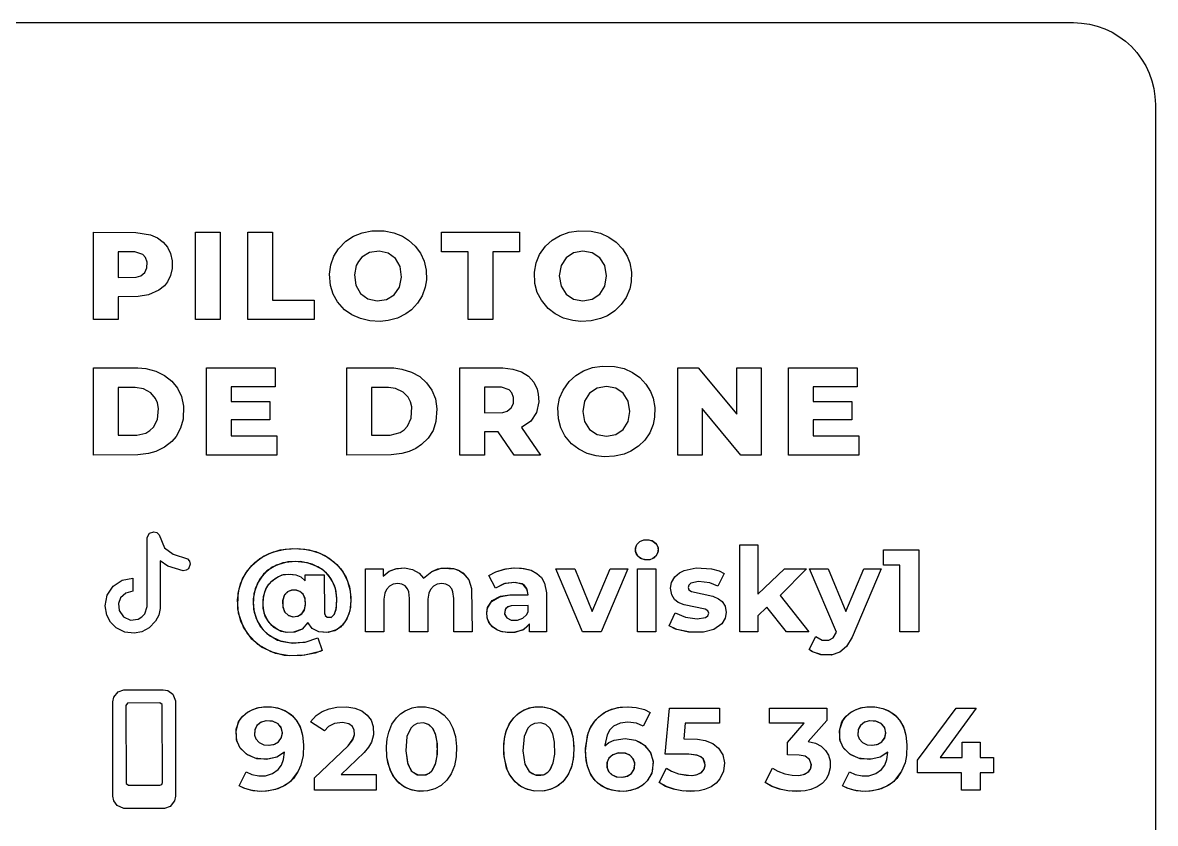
# Model space of a CAD drawing. Header units: millimetres. Extents: x 0 to 85, y 0 to 55.
# Drawn here: x 43.53 to 85, y 25.66 to 55 of the extents above; entities that cross this region are included whole.
import ezdxf

# ---------------------------------------------------------------- set-up
doc = ezdxf.new("R2010")
doc.units = ezdxf.units.MM
for name, color, linetype in [('1_BASE_PRETO', 250, 'Continuous'), ('2_COBRE', 30, 'Continuous'), ('3_BRANCO', 7, 'Continuous')]:
    doc.layers.add(name, color=color, linetype=linetype)

msp = doc.modelspace()

# ---------------------------------------------------------------- linework, layer by layer
at = {"layer": '1_BASE_PRETO'}
msp.add_lwpolyline([(3, 55), (82, 55), (82.294, 54.986), (82.585, 54.942), (82.871, 54.871), (83.148, 54.772), (83.414, 54.646), (83.667, 54.494), (83.903, 54.319), (84.121, 54.121), (84.319, 53.903), (84.494, 53.667), (84.646, 53.414), (84.772, 53.148), (84.871, 52.871), (84.942, 52.585), (84.986, 52.294), (85, 52), (85, 3)], dxfattribs=at)
at = {"layer": '2_COBRE'}
for points in [[(48.207, 47.227), (48.461, 47.114), (48.669, 46.96), (48.831, 46.767), (48.942, 46.537), (48.998, 46.276), (48.998, 45.993), (48.942, 45.735), (48.831, 45.507), (48.714, 45.359), (48.517, 45.195), (48.138, 45.025), (47.754, 44.96), (47.025, 44.954), (47.025, 44.117), (46.12, 44.117), (46.12, 47.317), (47.669, 47.316)], [(50.76, 44.117), (49.855, 44.117), (49.855, 47.317), (50.76, 47.317)], [(54.202, 44.117), (51.77, 44.117), (51.77, 47.317), (52.675, 47.317), (52.675, 44.835), (54.202, 44.835)], [(55.895, 44.153), (55.584, 44.292), (55.314, 44.482), (55.052, 44.772), (54.893, 45.055), (54.793, 45.371), (54.761, 45.789), (54.808, 46.129), (54.92, 46.44), (55.09, 46.715), (55.365, 46.995), (55.643, 47.175), (55.962, 47.303), (56.313, 47.37), (56.765, 47.37), (57.118, 47.303), (57.435, 47.175), (57.659, 47.035), (57.9, 46.815), (58.092, 46.555), (58.23, 46.257), (58.304, 45.929), (58.311, 45.575), (58.268, 45.305), (58.154, 44.992), (57.983, 44.716), (57.761, 44.481), (57.55, 44.325), (57.249, 44.177), (56.91, 44.084), (56.615, 44.055), (56.241, 44.073)], [(58.856, 46.6), (58.856, 47.317), (61.722, 47.317), (61.722, 46.6), (60.744, 46.6), (60.744, 44.117), (59.839, 44.117), (59.839, 46.6)], [(63.331, 44.177), (63.028, 44.326), (62.767, 44.527), (62.518, 44.825), (62.369, 45.116), (62.283, 45.438), (62.267, 45.86), (62.327, 46.194), (62.452, 46.498), (62.675, 46.815), (62.918, 47.035), (63.205, 47.205), (63.532, 47.321), (63.889, 47.377), (64.34, 47.362), (64.686, 47.282), (64.995, 47.143), (65.262, 46.953), (65.485, 46.715), (65.655, 46.44), (65.752, 46.194), (65.813, 45.86), (65.806, 45.506), (65.752, 45.24), (65.625, 44.934), (65.444, 44.666), (65.212, 44.439), (64.937, 44.26), (64.686, 44.153), (64.34, 44.073), (63.964, 44.055), (63.671, 44.084)], [(48.001, 45.844), (48.078, 46.01), (48.085, 46.219), (48.022, 46.398), (47.922, 46.504), (47.636, 46.599), (47.025, 46.604), (47.025, 45.667), (47.685, 45.678), (47.854, 45.728)], [(56.847, 44.855), (57.129, 45.029), (57.322, 45.309), (57.402, 45.677), (57.349, 46.061), (57.176, 46.358), (56.91, 46.554), (56.575, 46.631), (56.23, 46.58), (55.947, 46.406), (55.819, 46.25), (55.741, 46.095), (55.675, 45.759), (55.728, 45.377), (55.901, 45.077), (56.167, 44.881), (56.502, 44.804)], [(64.381, 44.867), (64.655, 45.052), (64.838, 45.343), (64.904, 45.717), (64.838, 46.095), (64.655, 46.383), (64.381, 46.568), (64.04, 46.632), (63.699, 46.568), (63.425, 46.383), (63.242, 46.095), (63.176, 45.717), (63.242, 45.343), (63.425, 45.052), (63.699, 44.867), (64.04, 44.803)], [(48.4, 42.232), (48.72, 42.076), (48.985, 41.867), (49.194, 41.608), (49.339, 41.301), (49.412, 40.949), (49.4, 40.476), (49.31, 40.137), (49.147, 39.839), (48.985, 39.648), (48.72, 39.439), (48.4, 39.283), (48.131, 39.207), (47.738, 39.159), (46.12, 39.157), (46.12, 42.357), (47.738, 42.356), (48.037, 42.326)], [(50.262, 39.157), (50.262, 42.357), (52.771, 42.357), (52.771, 41.658), (51.158, 41.658), (51.158, 41.119), (52.579, 41.119), (52.579, 40.442), (51.158, 40.442), (51.158, 39.857), (52.831, 39.857), (52.831, 39.157)], [(57.759, 42.198), (58.067, 42.029), (58.318, 41.807), (58.513, 41.535), (58.639, 41.217), (58.694, 40.855), (58.66, 40.387), (58.551, 40.058), (58.372, 39.772), (58.135, 39.537), (57.92, 39.395), (57.675, 39.283), (57.407, 39.207), (57.013, 39.159), (55.395, 39.157), (55.395, 42.357), (57.116, 42.35), (57.407, 42.308)], [(61.476, 42.307), (61.789, 42.202), (62.045, 42.04), (62.237, 41.828), (62.361, 41.575), (62.407, 41.384), (62.42, 41.102), (62.337, 40.716), (62.131, 40.403), (61.794, 40.165), (62.486, 39.157), (61.517, 39.157), (60.936, 40.008), (60.442, 40.008), (60.442, 39.157), (59.537, 39.157), (59.537, 42.357), (61.105, 42.354)], [(64.191, 39.217), (63.887, 39.366), (63.626, 39.567), (63.377, 39.865), (63.229, 40.156), (63.142, 40.478), (63.126, 40.9), (63.186, 41.234), (63.311, 41.538), (63.535, 41.855), (63.778, 42.075), (64.064, 42.245), (64.391, 42.361), (64.748, 42.417), (65.2, 42.402), (65.545, 42.322), (65.855, 42.183), (66.122, 41.993), (66.344, 41.755), (66.515, 41.48), (66.612, 41.234), (66.672, 40.9), (66.666, 40.546), (66.612, 40.28), (66.485, 39.974), (66.304, 39.706), (66.072, 39.479), (65.796, 39.3), (65.545, 39.193), (65.2, 39.113), (64.823, 39.095), (64.53, 39.124)], [(68.264, 42.357), (69.677, 40.652), (69.677, 42.357), (70.563, 42.357), (70.563, 39.157), (69.818, 39.157), (68.406, 40.863), (68.406, 39.157), (67.519, 39.157), (67.519, 42.357)], [(71.569, 39.157), (71.569, 42.357), (74.079, 42.357), (74.079, 41.658), (72.465, 41.658), (72.465, 41.119), (73.887, 41.119), (73.887, 40.442), (72.465, 40.442), (72.465, 39.857), (74.138, 39.857), (74.138, 39.157)], [(48.033, 39.963), (48.188, 40.053), (48.315, 40.174), (48.465, 40.456), (48.502, 40.866), (48.465, 41.063), (48.392, 41.233), (48.223, 41.435), (47.946, 41.585), (47.651, 41.634), (47.025, 41.635), (47.025, 39.88), (47.703, 39.884)], [(57.35, 39.983), (57.498, 40.08), (57.618, 40.209), (57.753, 40.502), (57.771, 40.917), (57.726, 41.108), (57.644, 41.271), (57.464, 41.462), (57.176, 41.598), (56.926, 41.634), (56.301, 41.635), (56.301, 39.88), (56.979, 39.884)], [(61.418, 40.884), (61.495, 41.05), (61.502, 41.259), (61.439, 41.438), (61.339, 41.544), (61.053, 41.639), (60.442, 41.644), (60.442, 40.707), (61.102, 40.718), (61.271, 40.768)], [(65.24, 39.907), (65.514, 40.092), (65.697, 40.383), (65.763, 40.757), (65.697, 41.135), (65.514, 41.423), (65.24, 41.608), (64.899, 41.672), (64.559, 41.608), (64.285, 41.423), (64.102, 41.135), (64.035, 40.757), (64.102, 40.383), (64.285, 40.092), (64.559, 39.907), (64.899, 39.843)], [(48.395, 33.071), (48.157, 32.821), (47.895, 32.682), (47.605, 32.624), (47.262, 32.666), (46.953, 32.821), (46.744, 33.031), (46.604, 33.292), (46.545, 33.632), (46.622, 34.019), (46.841, 34.347), (47.168, 34.566), (47.555, 34.642), (47.555, 34.162), (47.305, 34.1), (47.114, 33.927), (47.031, 33.71), (47.056, 33.454), (47.219, 33.223), (47.477, 33.108), (47.758, 33.143), (47.891, 33.223), (47.996, 33.338), (48.084, 33.606), (48.086, 36.134), (48.175, 36.295), (48.328, 36.347), (48.441, 36.318), (48.526, 36.238), (48.723, 35.759), (49.035, 35.525), (49.558, 35.357), (49.636, 35.271), (49.665, 35.158), (49.595, 34.988), (49.518, 34.936), (49.402, 34.919), (48.836, 35.085), (48.565, 35.277), (48.56, 33.534), (48.506, 33.292)], [(53.445, 32.66), (53.177, 32.654), (52.896, 32.733), (52.648, 32.905), (52.486, 33.109), (52.374, 33.363), (52.327, 33.66), (52.347, 33.971), (52.432, 34.241), (52.543, 34.424), (52.681, 34.573), (52.892, 34.71), (53.078, 34.774), (53.332, 34.794), (53.533, 34.763), (53.706, 34.689), (53.873, 34.551), (53.873, 34.761), (54.571, 34.761), (54.576, 33.375), (54.607, 33.278), (54.663, 33.224), (54.822, 33.207), (54.935, 33.307), (55.002, 33.501), (55.03, 33.861), (55.003, 34.157), (54.941, 34.375), (54.819, 34.621), (54.649, 34.832), (54.482, 34.974), (54.126, 35.157), (53.7, 35.249), (53.235, 35.24), (52.819, 35.124), (52.472, 34.911), (52.208, 34.615), (52.036, 34.25), (51.97, 33.893), (51.983, 33.514), (52.073, 33.167), (52.235, 32.864), (52.465, 32.614), (52.861, 32.378), (53.348, 32.271), (53.866, 32.303), (54.336, 32.455), (54.494, 31.997), (54.234, 31.898), (53.7, 31.8), (53.119, 31.815), (52.626, 31.941), (52.14, 32.209), (51.767, 32.588), (51.515, 33.059), (51.409, 33.52), (51.419, 34.093), (51.515, 34.472), (51.682, 34.816), (51.914, 35.114), (52.207, 35.362), (52.557, 35.553), (52.96, 35.68), (53.406, 35.732), (53.853, 35.711), (54.258, 35.619), (54.617, 35.462), (54.924, 35.248), (55.175, 34.982), (55.366, 34.672), (55.491, 34.324), (55.543, 33.951), (55.524, 33.578), (55.465, 33.32), (55.338, 33.053), (55.165, 32.852), (54.951, 32.718), (54.655, 32.65), (54.366, 32.678), (54.132, 32.799), (53.971, 33.02), (53.757, 32.779)], [(65.967, 35.621), (65.973, 35.773), (66.02, 35.879), (66.128, 35.987), (66.274, 36.046), (66.45, 36.051), (66.603, 36.006), (66.738, 35.889), (66.79, 35.756), (66.784, 35.6), (66.722, 35.465), (66.606, 35.363), (66.485, 35.319), (66.308, 35.314), (66.154, 35.362), (66.02, 35.486)], [(69.781, 32.682), (69.781, 35.862), (70.45, 35.862), (70.45, 34.062), (71.427, 34.988), (72.224, 34.988), (71.264, 34.012), (72.31, 32.682), (71.5, 32.682), (70.773, 33.585), (70.45, 33.268), (70.45, 32.682)], [(75.044, 35.682), (76.339, 35.682), (76.339, 32.682), (75.644, 32.682), (75.644, 35.125), (75.044, 35.125)], [(57.231, 35.003), (57.51, 35.021), (57.799, 34.965), (58.048, 34.828), (58.207, 34.647), (58.504, 34.894), (58.726, 34.983), (58.908, 35.016), (59.344, 34.983), (59.524, 34.913), (59.679, 34.807), (59.858, 34.579), (59.96, 34.263), (59.98, 32.682), (59.311, 32.682), (59.311, 33.9), (59.282, 34.142), (59.237, 34.252), (59.146, 34.359), (59.023, 34.423), (58.87, 34.444), (58.706, 34.42), (58.564, 34.348), (58.456, 34.229), (58.396, 34.092), (58.365, 33.88), (58.364, 32.682), (57.696, 32.682), (57.696, 33.9), (57.667, 34.142), (57.623, 34.252), (57.533, 34.359), (57.411, 34.423), (57.259, 34.444), (57.095, 34.42), (56.953, 34.348), (56.845, 34.229), (56.784, 34.092), (56.754, 33.88), (56.753, 32.682), (56.084, 32.682), (56.084, 34.988), (56.723, 34.988), (56.723, 34.722), (56.944, 34.9)], [(61.494, 32.653), (61.272, 32.652), (61.037, 32.693), (60.877, 32.759), (60.715, 32.875), (60.599, 33.023), (60.532, 33.195), (60.517, 33.387), (60.552, 33.575), (60.716, 33.82), (61.028, 33.981), (61.37, 34.033), (62.037, 34.037), (62.004, 34.227), (61.849, 34.414), (61.558, 34.49), (61.179, 34.444), (60.841, 34.277), (60.601, 34.744), (60.855, 34.882), (61.216, 34.987), (61.541, 35.022), (61.891, 35), (62.143, 34.933), (62.354, 34.821), (62.519, 34.663), (62.633, 34.456), (62.703, 34.101), (62.706, 32.682), (62.08, 32.682), (62.08, 32.97), (61.979, 32.843), (61.835, 32.742)], [(64.38, 33.418), (65.041, 34.988), (65.684, 34.988), (64.711, 32.682), (64.021, 32.682), (63.053, 34.988), (63.743, 34.988)], [(66.044, 34.988), (66.713, 34.988), (66.713, 32.682), (66.044, 32.682)], [(67.428, 32.781), (67.197, 32.897), (67.42, 33.377), (67.795, 33.216), (68.221, 33.154), (68.529, 33.199), (68.611, 33.261), (68.646, 33.364), (68.619, 33.447), (68.521, 33.509), (67.742, 33.665), (67.527, 33.758), (67.396, 33.864), (67.29, 34.036), (67.253, 34.277), (67.284, 34.482), (67.406, 34.695), (67.572, 34.838), (67.746, 34.926), (68.19, 35.019), (68.751, 34.981), (69.024, 34.908), (69.207, 34.821), (68.984, 34.345), (68.682, 34.472), (68.277, 34.516), (67.994, 34.457), (67.917, 34.388), (67.891, 34.302), (67.918, 34.215), (68.016, 34.15), (68.795, 33.986), (69.008, 33.893), (69.138, 33.79), (69.246, 33.62), (69.284, 33.381), (69.252, 33.179), (69.129, 32.969), (68.832, 32.762), (68.457, 32.663), (67.906, 32.666)], [(72.422, 31.955), (72.323, 32.027), (72.567, 32.502), (72.805, 32.376), (73.048, 32.367), (73.202, 32.453), (73.33, 32.663), (72.331, 34.988), (73.021, 34.988), (73.669, 33.422), (74.32, 34.988), (74.963, 34.988), (73.899, 32.487), (73.695, 32.137), (73.451, 31.928), (73.128, 31.827), (72.751, 31.837)], [(53.765, 33.356), (53.85, 33.5), (53.885, 33.693), (53.866, 33.896), (53.793, 34.053), (53.68, 34.157), (53.533, 34.207), (53.369, 34.203), (53.226, 34.143), (53.106, 34.011), (53.046, 33.814), (53.055, 33.58), (53.131, 33.396), (53.265, 33.278), (53.438, 33.232), (53.621, 33.258)], [(61.199, 33.502), (61.171, 33.327), (61.249, 33.189), (61.416, 33.11), (61.641, 33.105), (61.844, 33.177), (61.977, 33.3), (62.037, 33.411), (62.037, 33.647), (61.414, 33.634), (61.274, 33.584)], [(46.99, 26.31), (46.859, 26.485), (46.825, 26.657), (46.825, 30.107), (46.859, 30.28), (47.025, 30.482), (47.231, 30.555), (48.675, 30.557), (48.847, 30.523), (49.023, 30.393), (49.123, 30.152), (49.125, 26.657), (49.091, 26.485), (48.925, 26.283), (48.719, 26.21), (47.231, 26.21)], [(48.616, 27.087), (48.645, 27.157), (48.637, 30.016), (48.545, 30.077), (47.367, 30.07), (47.305, 29.977), (47.313, 27.119), (47.405, 27.057), (48.545, 27.057)], [(51.625, 26.947), (51.451, 27.037), (51.709, 27.547), (51.918, 27.444), (52.179, 27.4), (52.418, 27.406), (52.677, 27.482), (52.885, 27.632), (53.002, 27.794), (53.078, 27.997), (53.113, 28.269), (52.831, 28.084), (52.454, 28.003), (52.043, 28.043), (51.716, 28.195), (51.475, 28.442), (51.358, 28.721), (51.349, 29.113), (51.459, 29.421), (51.589, 29.591), (51.753, 29.729), (51.952, 29.835), (52.172, 29.903), (52.409, 29.933), (52.71, 29.918), (52.929, 29.872), (53.187, 29.762), (53.405, 29.6), (53.579, 29.388), (53.709, 29.126), (53.772, 28.895), (53.811, 28.543), (53.795, 28.15), (53.717, 27.798), (53.618, 27.568), (53.438, 27.308), (53.272, 27.148), (53.08, 27.02), (52.788, 26.899), (52.46, 26.839), (52.189, 26.833), (51.872, 26.873)], [(55.62, 28.742), (55.673, 28.921), (55.666, 29.079), (55.599, 29.213), (55.471, 29.304), (55.243, 29.35), (54.947, 29.315), (54.727, 29.207), (54.576, 29.051), (54.07, 29.377), (54.276, 29.607), (54.49, 29.753), (54.744, 29.86), (55.028, 29.92), (55.392, 29.93), (55.688, 29.88), (55.942, 29.777), (56.143, 29.629), (56.287, 29.436), (56.363, 29.204), (56.367, 28.902), (56.298, 28.64), (56.194, 28.455), (56.026, 28.251), (55.183, 27.448), (56.474, 27.448), (56.474, 26.882), (54.207, 26.882), (54.207, 27.332), (55.44, 28.498)], [(57.26, 27.185), (57.086, 27.41), (56.983, 27.613), (56.862, 28.1), (56.849, 28.48), (56.874, 28.753), (56.929, 29.001), (57.049, 29.29), (57.212, 29.528), (57.361, 29.672), (57.532, 29.786), (57.784, 29.888), (57.989, 29.927), (58.279, 29.927), (58.55, 29.868), (58.736, 29.786), (58.958, 29.628), (59.14, 29.416), (59.283, 29.152), (59.377, 28.839), (59.417, 28.48), (59.404, 28.1), (59.337, 27.764), (59.217, 27.475), (59.054, 27.237), (58.852, 27.051), (58.614, 26.92), (58.349, 26.847), (57.989, 26.838), (57.718, 26.897), (57.473, 27.013)], [(61.507, 27.237), (61.343, 27.475), (61.248, 27.687), (61.148, 28.191), (61.148, 28.574), (61.183, 28.839), (61.248, 29.078), (61.38, 29.355), (61.507, 29.528), (61.71, 29.714), (61.887, 29.817), (62.145, 29.905), (62.354, 29.932), (62.643, 29.918), (62.844, 29.868), (63.089, 29.752), (63.301, 29.58), (63.474, 29.355), (63.606, 29.078), (63.686, 28.753), (63.713, 28.382), (63.686, 28.012), (63.606, 27.687), (63.474, 27.41), (63.301, 27.185), (63.089, 27.013), (62.844, 26.897), (62.573, 26.838), (62.213, 26.847), (61.949, 26.92), (61.71, 27.051)], [(64.453, 27.265), (64.3, 27.504), (64.196, 27.793), (64.144, 28.131), (64.139, 28.42), (64.233, 28.967), (64.332, 29.197), (64.512, 29.457), (64.679, 29.617), (64.872, 29.745), (65.089, 29.842), (65.407, 29.917), (65.715, 29.933), (65.993, 29.909), (66.291, 29.833), (66.503, 29.728), (66.246, 29.218), (66.008, 29.329), (65.684, 29.368), (65.398, 29.33), (65.165, 29.217), (65.024, 29.083), (64.922, 28.908), (64.842, 28.524), (64.842, 28.495), (64.994, 28.617), (65.189, 28.706), (65.581, 28.764), (65.96, 28.707), (66.15, 28.624), (66.313, 28.509), (66.525, 28.236), (66.613, 27.885), (66.56, 27.493), (66.397, 27.214), (66.199, 27.036), (65.95, 26.909), (65.665, 26.842), (65.397, 26.833), (65.094, 26.874), (64.827, 26.97), (64.596, 27.12)], [(67.069, 27.016), (66.829, 27.152), (67.103, 27.684), (67.288, 27.572), (67.544, 27.473), (68.007, 27.415), (68.189, 27.44), (68.367, 27.517), (68.48, 27.64), (68.516, 27.768), (68.508, 27.892), (68.457, 28.01), (68.374, 28.089), (68.245, 28.147), (67.923, 28.192), (67.051, 28.194), (67.206, 29.882), (69.036, 29.882), (69.036, 29.325), (67.786, 29.325), (67.735, 28.755), (68.233, 28.744), (68.52, 28.696), (68.802, 28.581), (69.008, 28.419), (69.159, 28.17), (69.219, 27.878), (69.187, 27.57), (69.059, 27.29), (68.918, 27.131), (68.732, 26.999), (68.498, 26.899), (68.291, 26.853), (67.973, 26.831), (67.662, 26.852), (67.354, 26.915)], [(70.954, 27.016), (70.716, 27.152), (70.986, 27.684), (71.171, 27.572), (71.43, 27.473), (71.704, 27.42), (71.943, 27.418), (72.116, 27.451), (72.283, 27.538), (72.38, 27.668), (72.404, 27.8), (72.339, 28.004), (72.177, 28.12), (71.955, 28.164), (71.526, 28.168), (71.526, 28.627), (72.142, 29.325), (70.866, 29.325), (70.866, 29.882), (72.966, 29.882), (72.966, 29.432), (72.291, 28.664), (72.551, 28.597), (72.761, 28.485), (72.922, 28.333), (73.032, 28.154), (73.092, 27.95), (73.098, 27.7), (73.038, 27.461), (72.942, 27.283), (72.802, 27.126), (72.616, 26.996), (72.384, 26.898), (72.178, 26.853), (71.86, 26.831), (71.548, 26.852), (71.239, 26.915)], [(73.718, 26.947), (73.544, 27.037), (73.801, 27.547), (74.011, 27.444), (74.271, 27.4), (74.511, 27.406), (74.769, 27.482), (74.978, 27.632), (75.095, 27.794), (75.17, 27.997), (75.206, 28.269), (74.924, 28.084), (74.547, 28.003), (74.136, 28.043), (73.809, 28.195), (73.568, 28.442), (73.451, 28.721), (73.442, 29.113), (73.552, 29.421), (73.682, 29.591), (73.846, 29.729), (74.045, 29.835), (74.265, 29.903), (74.502, 29.933), (74.803, 29.918), (75.021, 29.872), (75.28, 29.762), (75.498, 29.6), (75.672, 29.388), (75.801, 29.126), (75.865, 28.895), (75.904, 28.543), (75.888, 28.15), (75.836, 27.882), (75.711, 27.568), (75.531, 27.308), (75.365, 27.148), (75.173, 27.02), (74.881, 26.899), (74.553, 26.839), (74.282, 26.833), (73.965, 26.873)], [(77.907, 27.512), (76.291, 27.512), (76.291, 27.98), (77.706, 29.882), (78.434, 29.882), (77.122, 28.078), (77.929, 28.078), (77.929, 28.64), (78.584, 28.64), (78.584, 28.078), (79.073, 28.078), (79.073, 27.512), (78.584, 27.512), (78.584, 26.882), (77.907, 26.882)], [(52.895, 28.647), (53.006, 28.802), (53.037, 28.995), (52.987, 29.179), (52.862, 29.319), (52.669, 29.401), (52.428, 29.411), (52.231, 29.351), (52.09, 29.227), (52.023, 29.074), (52.018, 28.891), (52.063, 28.753), (52.181, 28.619), (52.352, 28.539), (52.553, 28.52), (52.742, 28.557)], [(58.535, 27.614), (58.659, 27.874), (58.713, 28.191), (58.708, 28.633), (58.645, 28.935), (58.535, 29.151), (58.385, 29.284), (58.201, 29.343), (57.972, 29.322), (57.831, 29.248), (57.735, 29.151), (57.598, 28.845), (57.551, 28.316), (57.625, 27.83), (57.781, 27.561), (58.002, 27.434), (58.297, 27.443), (58.439, 27.517)], [(62.85, 27.644), (62.954, 27.874), (63.008, 28.191), (63.002, 28.633), (62.939, 28.935), (62.829, 29.151), (62.679, 29.284), (62.496, 29.343), (62.266, 29.322), (62.125, 29.248), (62.029, 29.151), (61.892, 28.845), (61.845, 28.316), (61.919, 27.83), (62.075, 27.561), (62.179, 27.481), (62.328, 27.427), (62.496, 27.422), (62.622, 27.454), (62.759, 27.538)], [(74.988, 28.647), (75.099, 28.802), (75.129, 28.995), (75.08, 29.179), (74.955, 29.319), (74.761, 29.401), (74.521, 29.411), (74.324, 29.351), (74.183, 29.227), (74.116, 29.074), (74.111, 28.891), (74.156, 28.753), (74.274, 28.619), (74.445, 28.539), (74.645, 28.52), (74.835, 28.557)], [(65.818, 27.485), (65.925, 27.67), (65.936, 27.874), (65.873, 28.042), (65.743, 28.167), (65.562, 28.234), (65.314, 28.236), (65.117, 28.163), (64.979, 28.029), (64.919, 27.872), (64.923, 27.697), (64.991, 27.546), (65.113, 27.432), (65.286, 27.364), (65.497, 27.352), (65.676, 27.393)]]:
    msp.add_lwpolyline(points, close=True, dxfattribs=at)
at = {"layer": '3_BRANCO'}
for points in [[(53.496, 32.669), (53.227, 32.65), (52.987, 32.696), (52.725, 32.839), (52.546, 33.021), (52.411, 33.256), (52.338, 33.536), (52.331, 33.851), (52.39, 34.138), (52.483, 34.337), (52.644, 34.539), (52.804, 34.662), (53.03, 34.762), (53.277, 34.795), (53.533, 34.763), (53.706, 34.689), (53.873, 34.551), (53.873, 34.761), (54.571, 34.761), (54.58, 33.352), (54.617, 33.265), (54.675, 33.217), (54.836, 33.213), (54.945, 33.326), (55.013, 33.567), (55.029, 33.922), (54.976, 34.268), (54.873, 34.527), (54.723, 34.752), (54.526, 34.941), (54.339, 35.063), (53.951, 35.209), (53.5, 35.258), (53.049, 35.204), (52.661, 35.043), (52.348, 34.793), (52.122, 34.466), (51.993, 34.076), (51.967, 33.702), (52.004, 33.394), (52.119, 33.06), (52.305, 32.775), (52.555, 32.544), (52.975, 32.338), (53.415, 32.268), (53.909, 32.312), (54.336, 32.455), (54.494, 31.997), (54.414, 31.961), (53.863, 31.818), (53.298, 31.797), (52.783, 31.887), (52.268, 32.121), (51.912, 32.413), (51.608, 32.846), (51.433, 33.362), (51.397, 33.85), (51.449, 34.248), (51.574, 34.615), (51.767, 34.941), (52.024, 35.22), (52.34, 35.445), (52.713, 35.612), (53.133, 35.71), (53.591, 35.733), (54.02, 35.683), (54.408, 35.563), (54.746, 35.383), (55.031, 35.147), (55.259, 34.863), (55.425, 34.536), (55.521, 34.178), (55.543, 33.796), (55.5, 33.444), (55.394, 33.152), (55.239, 32.924), (55.041, 32.763), (54.707, 32.654), (54.366, 32.678), (54.132, 32.799), (53.971, 33.02), (53.757, 32.779)], [(65.973, 35.592), (65.967, 35.744), (66.02, 35.879), (66.128, 35.987), (66.242, 36.038), (66.415, 36.054), (66.575, 36.019), (66.72, 35.912), (66.784, 35.785), (66.79, 35.631), (66.739, 35.49), (66.632, 35.38), (66.517, 35.327), (66.342, 35.311), (66.182, 35.348), (66.057, 35.439)], [(70.45, 32.682), (69.781, 32.682), (69.781, 35.862), (70.45, 35.862), (70.45, 34.062), (71.427, 34.988), (72.224, 34.988), (71.264, 34.012), (72.31, 32.682), (71.5, 32.682), (70.773, 33.585), (70.45, 33.268)], [(75.044, 35.125), (75.044, 35.682), (76.339, 35.682), (76.339, 32.682), (75.644, 32.682), (75.644, 35.125)], [(57.18, 34.992), (57.51, 35.021), (57.799, 34.965), (58.048, 34.828), (58.207, 34.647), (58.504, 34.894), (58.846, 35.008), (59.091, 35.021), (59.296, 34.995), (59.481, 34.934), (59.643, 34.837), (59.858, 34.579), (59.96, 34.263), (59.98, 32.682), (59.311, 32.682), (59.311, 33.9), (59.282, 34.142), (59.237, 34.252), (59.146, 34.359), (59.023, 34.423), (58.87, 34.444), (58.706, 34.42), (58.564, 34.348), (58.456, 34.229), (58.396, 34.092), (58.365, 33.88), (58.364, 32.682), (57.696, 32.682), (57.696, 33.9), (57.667, 34.142), (57.623, 34.252), (57.533, 34.359), (57.411, 34.423), (57.259, 34.444), (57.095, 34.42), (56.953, 34.348), (56.845, 34.229), (56.784, 34.092), (56.754, 33.88), (56.753, 32.682), (56.084, 32.682), (56.084, 34.988), (56.723, 34.988), (56.723, 34.722), (56.944, 34.9)], [(61.55, 32.659), (61.324, 32.649), (61.081, 32.681), (60.914, 32.74), (60.744, 32.849), (60.619, 32.991), (60.541, 33.159), (60.516, 33.347), (60.541, 33.54), (60.687, 33.793), (60.981, 33.966), (61.37, 34.033), (62.037, 34.037), (61.99, 34.26), (61.906, 34.371), (61.815, 34.432), (61.506, 34.491), (61.144, 34.433), (60.841, 34.277), (60.601, 34.744), (60.855, 34.882), (61.162, 34.976), (61.486, 35.02), (61.797, 35.013), (62.143, 34.933), (62.354, 34.821), (62.519, 34.663), (62.633, 34.456), (62.703, 34.101), (62.706, 32.682), (62.08, 32.682), (62.08, 32.97), (61.874, 32.764)], [(63.743, 34.988), (64.38, 33.418), (65.041, 34.988), (65.684, 34.988), (64.711, 32.682), (64.021, 32.682), (63.053, 34.988)], [(66.044, 32.682), (66.044, 34.988), (66.713, 34.988), (66.713, 32.682)], [(67.475, 32.765), (67.197, 32.897), (67.42, 33.377), (67.795, 33.216), (68.221, 33.154), (68.529, 33.199), (68.611, 33.261), (68.646, 33.364), (68.619, 33.447), (68.521, 33.509), (67.742, 33.665), (67.527, 33.758), (67.396, 33.864), (67.29, 34.036), (67.253, 34.277), (67.284, 34.482), (67.406, 34.695), (67.572, 34.838), (67.746, 34.926), (68.19, 35.019), (68.751, 34.981), (69.024, 34.908), (69.207, 34.821), (68.984, 34.345), (68.682, 34.472), (68.277, 34.516), (67.994, 34.457), (67.917, 34.388), (67.891, 34.302), (67.918, 34.215), (68.016, 34.15), (68.795, 33.986), (69.008, 33.893), (69.138, 33.79), (69.246, 33.62), (69.284, 33.381), (69.252, 33.179), (69.129, 32.969), (68.832, 32.762), (68.457, 32.663), (67.963, 32.66)], [(72.45, 31.939), (72.323, 32.027), (72.567, 32.502), (72.805, 32.376), (73.048, 32.367), (73.202, 32.453), (73.33, 32.663), (72.331, 34.988), (73.021, 34.988), (73.669, 33.422), (74.32, 34.988), (74.963, 34.988), (73.899, 32.487), (73.695, 32.137), (73.451, 31.928), (73.167, 31.833), (72.787, 31.831)], [(53.749, 33.34), (53.841, 33.477), (53.883, 33.662), (53.872, 33.87), (53.806, 34.033), (53.698, 34.145), (53.556, 34.204), (53.392, 34.207), (53.245, 34.155), (53.118, 34.031), (53.05, 33.843), (53.05, 33.607), (53.118, 33.416), (53.245, 33.289), (53.414, 33.233), (53.6, 33.251)], [(61.21, 33.52), (61.168, 33.352), (61.249, 33.189), (61.416, 33.11), (61.641, 33.105), (61.844, 33.177), (61.977, 33.3), (62.037, 33.411), (62.037, 33.647), (61.414, 33.634), (61.296, 33.597)], [(51.663, 26.932), (51.451, 27.037), (51.709, 27.547), (51.918, 27.444), (52.179, 27.4), (52.418, 27.406), (52.677, 27.482), (52.885, 27.632), (53.002, 27.794), (53.078, 27.997), (53.113, 28.269), (52.831, 28.084), (52.496, 28.006), (52.095, 28.03), (51.758, 28.167), (51.504, 28.401), (51.371, 28.671), (51.342, 29.055), (51.433, 29.374), (51.553, 29.552), (51.709, 29.698), (51.899, 29.812), (52.115, 29.89), (52.348, 29.929), (52.633, 29.927), (52.858, 29.891), (53.126, 29.795), (53.355, 29.646), (53.54, 29.446), (53.681, 29.196), (53.772, 28.895), (53.811, 28.543), (53.795, 28.15), (53.717, 27.798), (53.618, 27.568), (53.331, 27.198), (53.147, 27.059), (52.864, 26.923), (52.545, 26.848), (52.283, 26.831), (51.961, 26.856)], [(55.611, 28.724), (55.671, 28.906), (55.666, 29.079), (55.599, 29.213), (55.471, 29.304), (55.243, 29.35), (54.947, 29.315), (54.727, 29.207), (54.576, 29.051), (54.07, 29.377), (54.276, 29.607), (54.49, 29.753), (54.744, 29.86), (55.028, 29.92), (55.392, 29.93), (55.688, 29.88), (55.942, 29.777), (56.143, 29.629), (56.287, 29.436), (56.363, 29.204), (56.367, 28.902), (56.298, 28.64), (56.194, 28.455), (56.026, 28.251), (55.183, 27.448), (56.474, 27.448), (56.474, 26.882), (54.207, 26.882), (54.207, 27.332), (55.44, 28.498)], [(57.309, 27.137), (57.126, 27.349), (57.014, 27.542), (56.907, 27.844), (56.862, 28.1), (56.849, 28.48), (56.874, 28.753), (56.929, 29.001), (57.049, 29.29), (57.212, 29.528), (57.361, 29.672), (57.532, 29.786), (57.784, 29.888), (57.989, 29.927), (58.279, 29.927), (58.55, 29.868), (58.736, 29.786), (58.958, 29.628), (59.14, 29.416), (59.283, 29.152), (59.377, 28.839), (59.417, 28.48), (59.404, 28.1), (59.337, 27.764), (59.217, 27.475), (59.054, 27.237), (58.852, 27.051), (58.614, 26.92), (58.349, 26.847), (58.06, 26.833), (57.784, 26.877), (57.532, 26.979)], [(61.554, 27.185), (61.38, 27.41), (61.277, 27.613), (61.156, 28.1), (61.143, 28.48), (61.168, 28.753), (61.223, 29.001), (61.343, 29.29), (61.507, 29.528), (61.656, 29.672), (61.826, 29.786), (62.078, 29.888), (62.283, 29.927), (62.573, 29.927), (62.844, 29.868), (63.031, 29.786), (63.252, 29.628), (63.434, 29.416), (63.577, 29.152), (63.671, 28.839), (63.711, 28.48), (63.698, 28.1), (63.631, 27.764), (63.511, 27.475), (63.348, 27.237), (63.146, 27.051), (62.908, 26.92), (62.643, 26.847), (62.283, 26.838), (62.013, 26.897), (61.767, 27.013)], [(64.498, 27.214), (64.334, 27.44), (64.217, 27.716), (64.163, 27.955), (64.137, 28.318), (64.207, 28.883), (64.295, 29.123), (64.463, 29.397), (64.62, 29.567), (64.805, 29.706), (65.014, 29.813), (65.324, 29.904), (65.667, 29.934), (65.993, 29.909), (66.291, 29.833), (66.503, 29.728), (66.246, 29.218), (66.008, 29.329), (65.684, 29.368), (65.398, 29.33), (65.165, 29.217), (65.024, 29.083), (64.922, 28.908), (64.842, 28.524), (64.842, 28.495), (64.994, 28.617), (65.189, 28.706), (65.581, 28.764), (65.96, 28.707), (66.275, 28.541), (66.501, 28.28), (66.609, 27.94), (66.576, 27.545), (66.431, 27.256), (66.243, 27.067), (66.055, 26.953), (65.783, 26.862), (65.542, 26.832), (65.242, 26.846), (64.956, 26.915), (64.706, 27.038)], [(67.122, 26.993), (66.829, 27.152), (67.103, 27.684), (67.288, 27.572), (67.544, 27.473), (67.817, 27.42), (68.056, 27.418), (68.229, 27.451), (68.396, 27.538), (68.48, 27.64), (68.517, 27.804), (68.444, 28.027), (68.352, 28.102), (68.213, 28.156), (67.923, 28.192), (67.051, 28.194), (67.206, 29.882), (69.036, 29.882), (69.036, 29.325), (67.786, 29.325), (67.735, 28.755), (68.233, 28.744), (68.52, 28.696), (68.802, 28.581), (69.008, 28.419), (69.159, 28.17), (69.219, 27.878), (69.187, 27.57), (69.059, 27.29), (68.918, 27.131), (68.732, 26.999), (68.498, 26.899), (68.291, 26.853), (67.724, 26.844), (67.415, 26.899)], [(71.007, 26.993), (70.716, 27.152), (70.986, 27.684), (71.171, 27.572), (71.43, 27.473), (71.704, 27.42), (71.943, 27.418), (72.154, 27.464), (72.308, 27.561), (72.38, 27.668), (72.403, 27.833), (72.339, 28.004), (72.177, 28.12), (71.955, 28.164), (71.526, 28.168), (71.526, 28.627), (72.142, 29.325), (70.866, 29.325), (70.866, 29.882), (72.966, 29.882), (72.966, 29.432), (72.291, 28.664), (72.551, 28.597), (72.761, 28.485), (72.922, 28.333), (73.032, 28.154), (73.092, 27.95), (73.098, 27.7), (73.038, 27.461), (72.942, 27.283), (72.802, 27.126), (72.616, 26.996), (72.384, 26.898), (72.178, 26.853), (71.61, 26.844), (71.3, 26.899)], [(73.756, 26.932), (73.544, 27.037), (73.801, 27.547), (74.011, 27.444), (74.271, 27.4), (74.511, 27.406), (74.769, 27.482), (74.978, 27.632), (75.095, 27.794), (75.17, 27.997), (75.206, 28.269), (74.924, 28.084), (74.589, 28.006), (74.188, 28.03), (73.851, 28.167), (73.597, 28.401), (73.463, 28.671), (73.435, 29.055), (73.526, 29.374), (73.646, 29.552), (73.802, 29.698), (73.992, 29.812), (74.208, 29.89), (74.441, 29.929), (74.726, 29.927), (75.021, 29.872), (75.219, 29.795), (75.448, 29.646), (75.633, 29.446), (75.774, 29.196), (75.865, 28.895), (75.904, 28.543), (75.888, 28.15), (75.836, 27.882), (75.711, 27.568), (75.423, 27.198), (75.24, 27.059), (74.957, 26.923), (74.638, 26.848), (74.376, 26.831), (74.054, 26.856)], [(77.907, 26.882), (77.907, 27.512), (76.291, 27.512), (76.291, 27.98), (77.706, 29.882), (78.434, 29.882), (77.122, 28.078), (77.929, 28.078), (77.929, 28.64), (78.584, 28.64), (78.584, 28.078), (79.073, 28.078), (79.073, 27.512), (78.584, 27.512), (78.584, 26.882)], [(52.876, 28.631), (52.996, 28.78), (53.037, 28.97), (52.997, 29.158), (52.881, 29.304), (52.696, 29.395), (52.456, 29.413), (52.253, 29.362), (52.105, 29.246), (52.029, 29.098), (52.018, 28.891), (52.063, 28.753), (52.181, 28.619), (52.352, 28.539), (52.523, 28.52), (52.717, 28.548)], [(58.513, 27.586), (58.645, 27.83), (58.708, 28.132), (58.713, 28.574), (58.659, 28.891), (58.556, 29.121), (58.413, 29.267), (58.201, 29.343), (57.972, 29.322), (57.831, 29.248), (57.735, 29.151), (57.598, 28.845), (57.551, 28.316), (57.611, 27.874), (57.757, 27.586), (57.972, 27.443), (58.266, 27.434), (58.413, 27.498)], [(62.829, 27.614), (62.954, 27.874), (63.008, 28.191), (63.002, 28.633), (62.939, 28.935), (62.829, 29.151), (62.679, 29.284), (62.496, 29.343), (62.266, 29.322), (62.125, 29.248), (62.029, 29.151), (61.892, 28.845), (61.845, 28.316), (61.919, 27.83), (62.075, 27.561), (62.297, 27.434), (62.592, 27.443), (62.734, 27.517)], [(74.969, 28.631), (75.089, 28.78), (75.13, 28.97), (75.09, 29.158), (74.974, 29.304), (74.789, 29.395), (74.549, 29.413), (74.346, 29.362), (74.198, 29.246), (74.122, 29.098), (74.111, 28.891), (74.156, 28.753), (74.274, 28.619), (74.445, 28.539), (74.616, 28.52), (74.81, 28.548)], [(65.801, 27.469), (65.91, 27.624), (65.94, 27.836), (65.891, 28.012), (65.773, 28.146), (65.602, 28.226), (65.342, 28.24), (65.139, 28.175), (64.993, 28.049), (64.923, 27.896), (64.919, 27.721), (64.977, 27.566), (65.092, 27.446), (65.258, 27.37), (65.469, 27.35), (65.653, 27.384)]]:
    msp.add_lwpolyline(points, close=True, dxfattribs=at)

doc.saveas('drawing.dxf')
